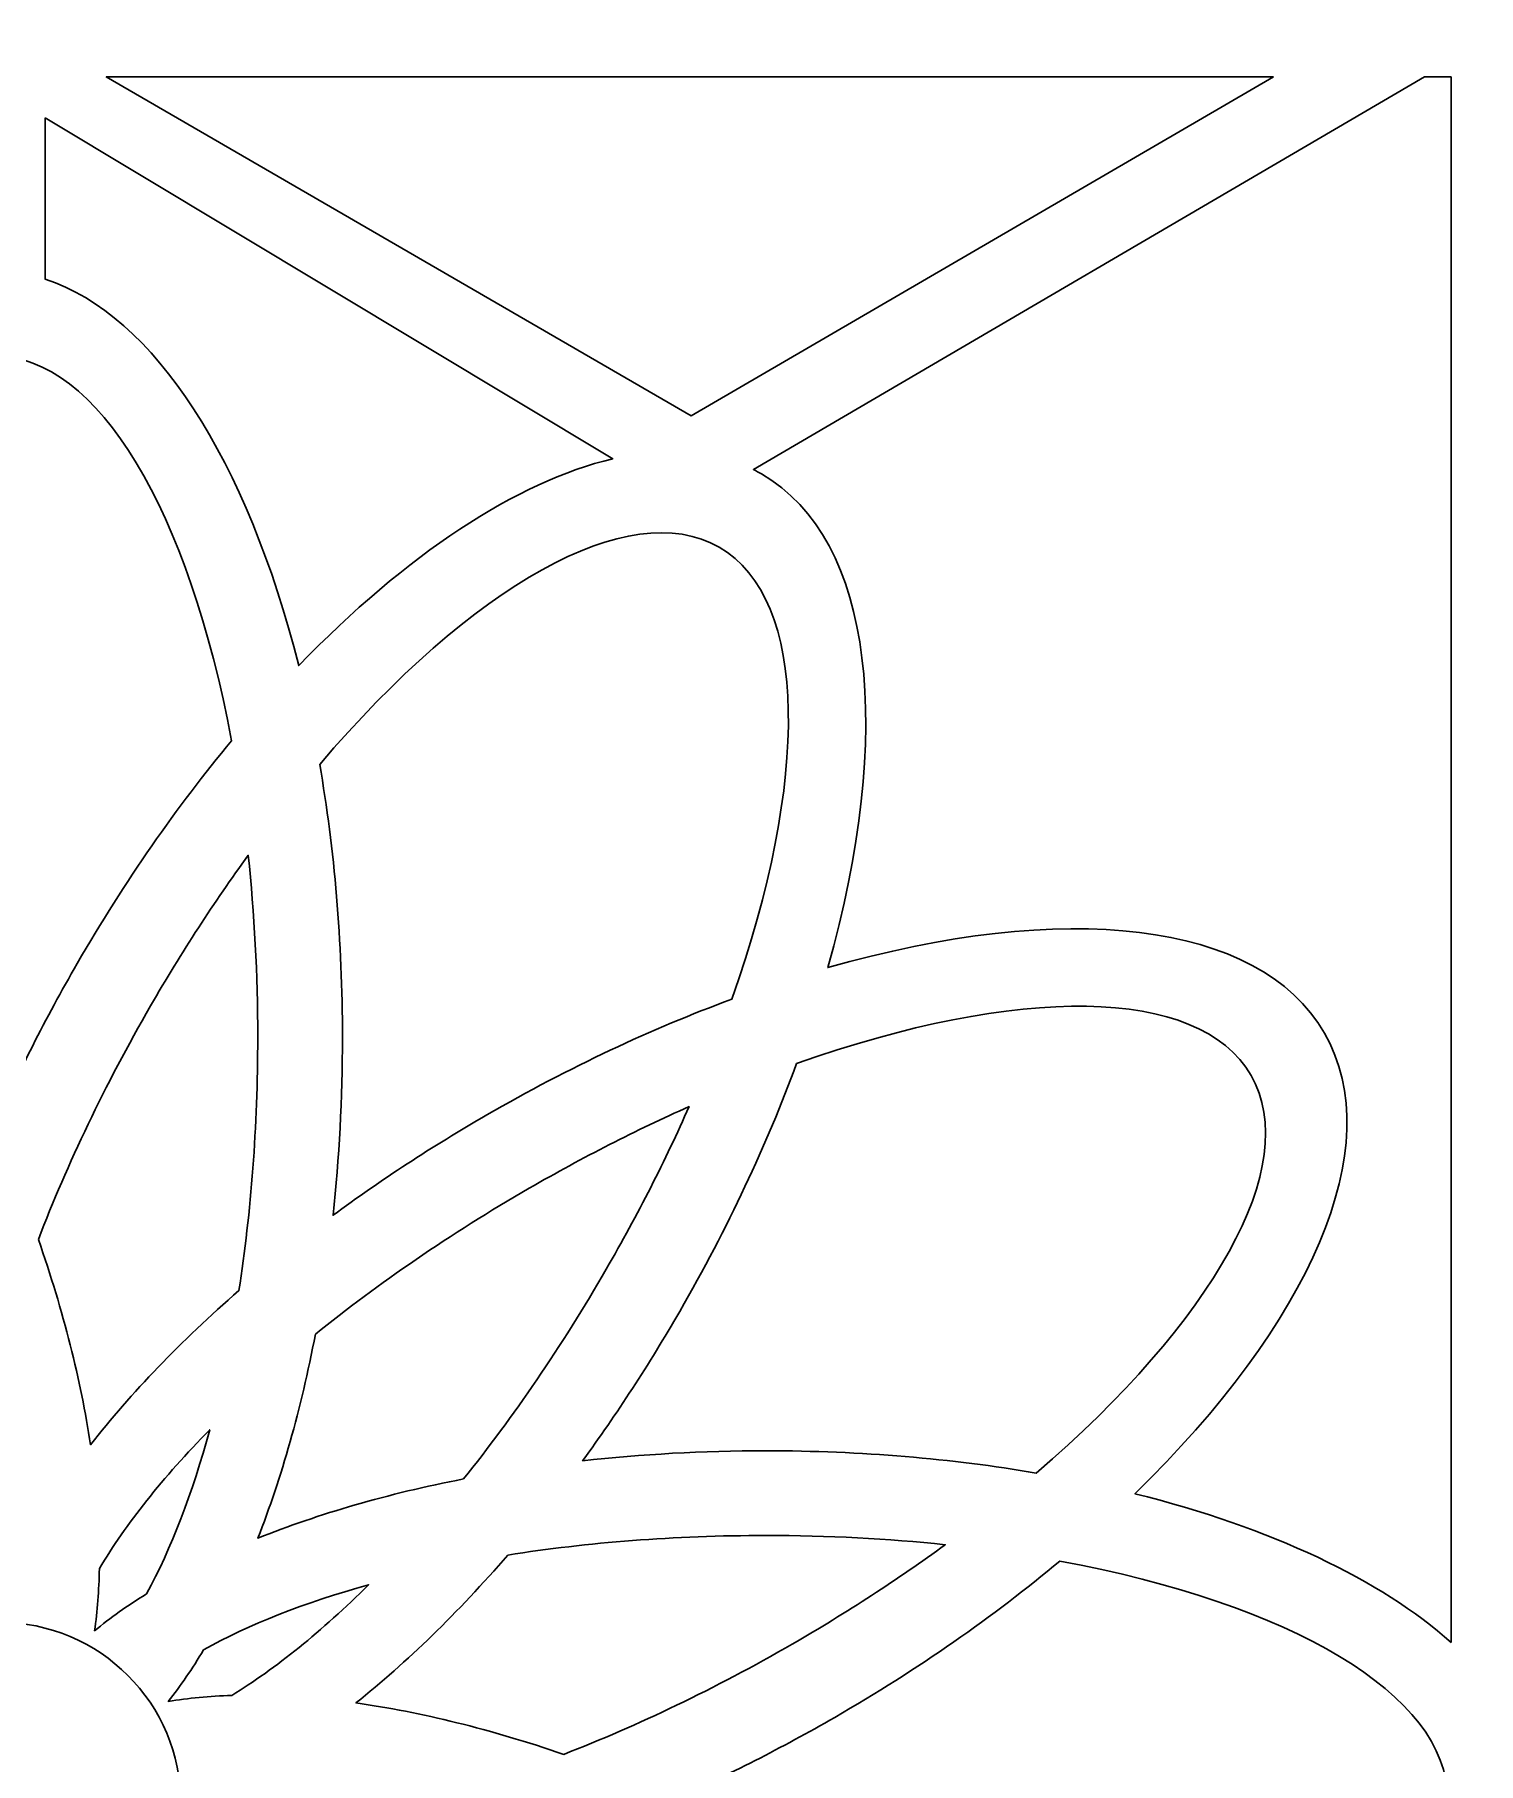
# Model space of a CAD drawing. Header units: centimetres. Extents: x 14.5 to 20.6, y -2.7 to 9.
# Drawn here: x 17.605 to 19.185, y 3.107 to 4.998 of the extents above; entities that cross this region are included whole.
import ezdxf

# ---------------------------------------------------------------- set-up
doc = ezdxf.new("R2010")
doc.units = ezdxf.units.CM
doc.header["$MEASUREMENT"] = 0
doc.layers.add('layer 1', color=7, linetype='Continuous')

msp = doc.modelspace()

# ---------------------------------------------------------------- linework, layer by layer
at = {"layer": 'layer 1', "color": 250, "lineweight": 30}
for points, knots in [([(14.53548, -2.70131), (14.53548, -2.70131), (14.53548, 9.00077), (14.53548, 9.00077), (14.53548, 9.00077), (14.53548, 9.00077), (20.59893, 9.00077), (20.59893, 9.00077), (20.59893, 9.00077), (20.59893, 9.00077), (20.59893, -2.70131), (20.59893, -2.70131), (20.59893, -2.70131), (20.59893, -2.70131), (14.53548, -2.70131), (14.53548, -2.70131)], [0, 0, 0, 0, 0.2, 0.2, 0.2, 0.2, 0.4, 0.4, 0.4, 0.4, 0.6, 0.6, 0.6, 0.6, 1, 1, 1, 1]), ([(18.96086, 4.95203), (18.96086, 4.95203), (18.3238, 4.58142), (18.3238, 4.58142), (18.3238, 4.58142), (18.3238, 4.58142), (17.68383, 4.95203), (17.68383, 4.95203), (17.68383, 4.95203), (17.68383, 4.95203), (18.96086, 4.95203), (18.96086, 4.95203)], [0, 0, 0, 0, 0.25, 0.25, 0.25, 0.25, 0.5, 0.5, 0.5, 0.5, 1, 1, 1, 1]), ([(19.15495, 3.23911), (19.15495, 3.23911), (19.15495, 4.95203), (19.15495, 4.95203), (19.15495, 4.95203), (19.15495, 4.95203), (19.12574, 4.95203), (19.12574, 4.95203), (19.12574, 4.95203), (19.12574, 4.95203), (18.39184, 4.52247), (18.39184, 4.52247), (18.39184, 4.52247), (18.39483, 4.52096), (18.3978, 4.5194), (18.40072, 4.51771), (18.40072, 4.51771), (18.52467, 4.44615), (18.54554, 4.23295), (18.47313, 3.97759), (18.47313, 3.97759), (18.72989, 4.05107), (18.94454, 4.03053), (19.0164, 3.90606), (19.0164, 3.90606), (19.08797, 3.78211), (18.99944, 3.58704), (18.80906, 3.40209), (18.80906, 3.40209), (18.95757, 3.36498), (19.07864, 3.30803), (19.15495, 3.23911)], [0, 0, 0, 0, 0.1111111, 0.1111111, 0.1111111, 0.1111111, 0.2222222, 0.2222222, 0.2222222, 0.2222222, 0.3333333, 0.3333333, 0.3333333, 0.3333333, 0.4444444, 0.4444444, 0.4444444, 0.4444444, 0.5555556, 0.5555556, 0.5555556, 0.5555556, 0.6666667, 0.6666667, 0.6666667, 0.6666667, 0.7777778, 0.7777778, 0.7777778, 0.7777778, 1, 1, 1, 1]), ([(17.61714, 4.90743), (17.61714, 4.90743), (18.23787, 4.53429), (18.23787, 4.53429), (18.23787, 4.53429), (18.13299, 4.50957), (18.01163, 4.42922), (17.89446, 4.30802), (17.89446, 4.30802), (17.83804, 4.53151), (17.73659, 4.69226), (17.61714, 4.7307), (17.61714, 4.7307), (17.61714, 4.7307), (17.61714, 4.90743), (17.61714, 4.90743)], [0, 0, 0, 0, 0.2, 0.2, 0.2, 0.2, 0.4, 0.4, 0.4, 0.4, 0.6, 0.6, 0.6, 0.6, 1, 1, 1, 1]), ([(17.30191, 4.22273), (17.36224, 4.15041), (17.42023, 4.06762), (17.47284, 3.97649), (17.47284, 3.97649), (17.50635, 3.91846), (17.53581, 3.86023), (17.5612, 3.80276), (17.5612, 3.80276), (17.58714, 3.86202), (17.61744, 3.92212), (17.65202, 3.982), (17.65202, 3.982), (17.70404, 4.07211), (17.76131, 4.15405), (17.8209, 4.22579), (17.8209, 4.22579), (17.77431, 4.47498), (17.67574, 4.64688), (17.56169, 4.64688), (17.56169, 4.64688), (17.44718, 4.64688), (17.34827, 4.47357), (17.30191, 4.22273)], [0, 0, 0, 0, 0.1428571, 0.1428571, 0.1428571, 0.1428571, 0.2857143, 0.2857143, 0.2857143, 0.2857143, 0.4285714, 0.4285714, 0.4285714, 0.4285714, 0.5714286, 0.5714286, 0.5714286, 0.5714286, 0.7142857, 0.7142857, 0.7142857, 0.7142857, 1, 1, 1, 1]), ([(17.91732, 4.2), (17.9334, 4.10721), (17.94223, 4.00652), (17.94223, 3.90129), (17.94223, 3.90129), (17.94223, 3.83427), (17.93863, 3.76911), (17.93189, 3.70664), (17.93189, 3.70664), (17.98398, 3.74499), (18.04026, 3.7819), (18.10016, 3.81648), (18.10016, 3.81648), (18.19026, 3.8685), (18.28083, 3.91082), (18.36831, 3.94315), (18.36831, 3.94315), (18.45255, 4.18226), (18.45314, 4.38042), (18.35437, 4.43744), (18.35437, 4.43744), (18.2552, 4.4947), (18.08289, 4.39406), (17.91732, 4.2)], [0, 0, 0, 0, 0.1428571, 0.1428571, 0.1428571, 0.1428571, 0.2857143, 0.2857143, 0.2857143, 0.2857143, 0.4285714, 0.4285714, 0.4285714, 0.4285714, 0.5714286, 0.5714286, 0.5714286, 0.5714286, 0.7142857, 0.7142857, 0.7142857, 0.7142857, 1, 1, 1, 1]), ([(17.60959, 3.68034), (17.63696, 3.6017), (17.65606, 3.52591), (17.66665, 3.45565), (17.66665, 3.45565), (17.7108, 3.51201), (17.76546, 3.56899), (17.829, 3.62433), (17.829, 3.62433), (17.84224, 3.70996), (17.84954, 3.80342), (17.84954, 3.90129), (17.84954, 3.90129), (17.84954, 3.97029), (17.8459, 4.03709), (17.83912, 4.10051), (17.83912, 4.10051), (17.80217, 4.04966), (17.76624, 3.99447), (17.73229, 3.93566), (17.73229, 3.93566), (17.6823, 3.84908), (17.64121, 3.76269), (17.60959, 3.68034)], [0, 0, 0, 0, 0.1428571, 0.1428571, 0.1428571, 0.1428571, 0.2857143, 0.2857143, 0.2857143, 0.2857143, 0.4285714, 0.4285714, 0.4285714, 0.4285714, 0.5714286, 0.5714286, 0.5714286, 0.5714286, 0.7142857, 0.7142857, 0.7142857, 0.7142857, 1, 1, 1, 1]), ([(18.43891, 3.87261), (18.40644, 3.78421), (18.36374, 3.6926), (18.31113, 3.60147), (18.31113, 3.60147), (18.27762, 3.54343), (18.24193, 3.48879), (18.20485, 3.43806), (18.20485, 3.43806), (18.26914, 3.44524), (18.33633, 3.44905), (18.40549, 3.44905), (18.40549, 3.44905), (18.50953, 3.44905), (18.60913, 3.44042), (18.70106, 3.42469), (18.70106, 3.42469), (18.89357, 3.58963), (18.99315, 3.76095), (18.93613, 3.85972), (18.93613, 3.85972), (18.87887, 3.95889), (18.67933, 3.95789), (18.43891, 3.87261)], [0, 0, 0, 0, 0.1428571, 0.1428571, 0.1428571, 0.1428571, 0.2857143, 0.2857143, 0.2857143, 0.2857143, 0.4285714, 0.4285714, 0.4285714, 0.4285714, 0.5714286, 0.5714286, 0.5714286, 0.5714286, 0.7142857, 0.7142857, 0.7142857, 0.7142857, 1, 1, 1, 1]), ([(17.91258, 3.57644), (17.89696, 3.49465), (17.87561, 3.41947), (17.84965, 3.35333), (17.84965, 3.35333), (17.91607, 3.38006), (17.9919, 3.40208), (18.07459, 3.41823), (18.07459, 3.41823), (18.12888, 3.48577), (18.18192, 3.56306), (18.23086, 3.64781), (18.23086, 3.64781), (18.26536, 3.70757), (18.29561, 3.76724), (18.32145, 3.82555), (18.32145, 3.82555), (18.26402, 3.79999), (18.20531, 3.77016), (18.1465, 3.7362), (18.1465, 3.7362), (18.05992, 3.68622), (17.98114, 3.63194), (17.91258, 3.57644)], [0, 0, 0, 0, 0.1428571, 0.1428571, 0.1428571, 0.1428571, 0.2857143, 0.2857143, 0.2857143, 0.2857143, 0.4285714, 0.4285714, 0.4285714, 0.4285714, 0.5714286, 0.5714286, 0.5714286, 0.5714286, 0.7142857, 0.7142857, 0.7142857, 0.7142857, 1, 1, 1, 1]), ([(17.67633, 3.32013), (17.67588, 3.29629), (17.67412, 3.27354), (17.67103, 3.25207), (17.67103, 3.25207), (17.68814, 3.26614), (17.70716, 3.27967), (17.72793, 3.29258), (17.72793, 3.29258), (17.75473, 3.34179), (17.77814, 3.40258), (17.79707, 3.47213), (17.79707, 3.47213), (17.74592, 3.42005), (17.70501, 3.36856), (17.67633, 3.32013)], [0, 0, 0, 0, 0.2, 0.2, 0.2, 0.2, 0.4, 0.4, 0.4, 0.4, 0.6, 0.6, 0.6, 0.6, 1, 1, 1, 1]), ([(18.12303, 3.33496), (18.06861, 3.27194), (18.01253, 3.21751), (17.95698, 3.17321), (17.95698, 3.17321), (18.02786, 3.16315), (18.10454, 3.14431), (18.18423, 3.11694), (18.18423, 3.11694), (18.26501, 3.14829), (18.34959, 3.1887), (18.43435, 3.23764), (18.43435, 3.23764), (18.49411, 3.27214), (18.55014, 3.30869), (18.60168, 3.34627), (18.60168, 3.34627), (18.53916, 3.35284), (18.4734, 3.35636), (18.40549, 3.35636), (18.40549, 3.35636), (18.30552, 3.35636), (18.21015, 3.34875), (18.12303, 3.33496)], [0, 0, 0, 0, 0.1428571, 0.1428571, 0.1428571, 0.1428571, 0.2857143, 0.2857143, 0.2857143, 0.2857143, 0.4285714, 0.4285714, 0.4285714, 0.4285714, 0.5714286, 0.5714286, 0.5714286, 0.5714286, 0.7142857, 0.7142857, 0.7142857, 0.7142857, 1, 1, 1, 1]), ([(18.72693, 3.32829), (18.65461, 3.26797), (18.57183, 3.20998), (18.48069, 3.15736), (18.48069, 3.15736), (18.42266, 3.12386), (18.36443, 3.09439), (18.30695, 3.06899), (18.30695, 3.06899), (18.36621, 3.04306), (18.42632, 3.01277), (18.48621, 2.97819), (18.48621, 2.97819), (18.57631, 2.92617), (18.65825, 2.8689), (18.72999, 2.8093), (18.72999, 2.8093), (18.97919, 2.8559), (19.15109, 2.95447), (19.15109, 3.06852), (19.15109, 3.06852), (19.15109, 3.18303), (18.97778, 3.28194), (18.72693, 3.32829)], [0, 0, 0, 0, 0.1428571, 0.1428571, 0.1428571, 0.1428571, 0.2857143, 0.2857143, 0.2857143, 0.2857143, 0.4285714, 0.4285714, 0.4285714, 0.4285714, 0.5714286, 0.5714286, 0.5714286, 0.5714286, 0.7142857, 0.7142857, 0.7142857, 0.7142857, 1, 1, 1, 1]), ([(17.79028, 3.23112), (17.77796, 3.2107), (17.76507, 3.19188), (17.75166, 3.17482), (17.75166, 3.17482), (17.77351, 3.17845), (17.79675, 3.18066), (17.82119, 3.18146), (17.82119, 3.18146), (17.869, 3.21068), (17.91967, 3.25162), (17.97085, 3.30239), (17.97085, 3.30239), (17.9005, 3.28286), (17.83932, 3.25872), (17.79028, 3.23112)], [0, 0, 0, 0, 0.2, 0.2, 0.2, 0.2, 0.4, 0.4, 0.4, 0.4, 0.6, 0.6, 0.6, 0.6, 1, 1, 1, 1]), ([(17.36882, 3.063), (17.36882, 3.17255), (17.45766, 3.26139), (17.56721, 3.26139), (17.56721, 3.26139), (17.67675, 3.26139), (17.76559, 3.17255), (17.76559, 3.063), (17.76559, 3.063), (17.76559, 2.95345), (17.67675, 2.86462), (17.56721, 2.86462), (17.56721, 2.86462), (17.45766, 2.86462), (17.36882, 2.95345), (17.36882, 3.063)], [0, 0, 0, 0, 0.2, 0.2, 0.2, 0.2, 0.4, 0.4, 0.4, 0.4, 0.6, 0.6, 0.6, 0.6, 1, 1, 1, 1])]:
    msp.add_open_spline(points, degree=3, knots=knots, dxfattribs=at)

doc.saveas('drawing.dxf')
